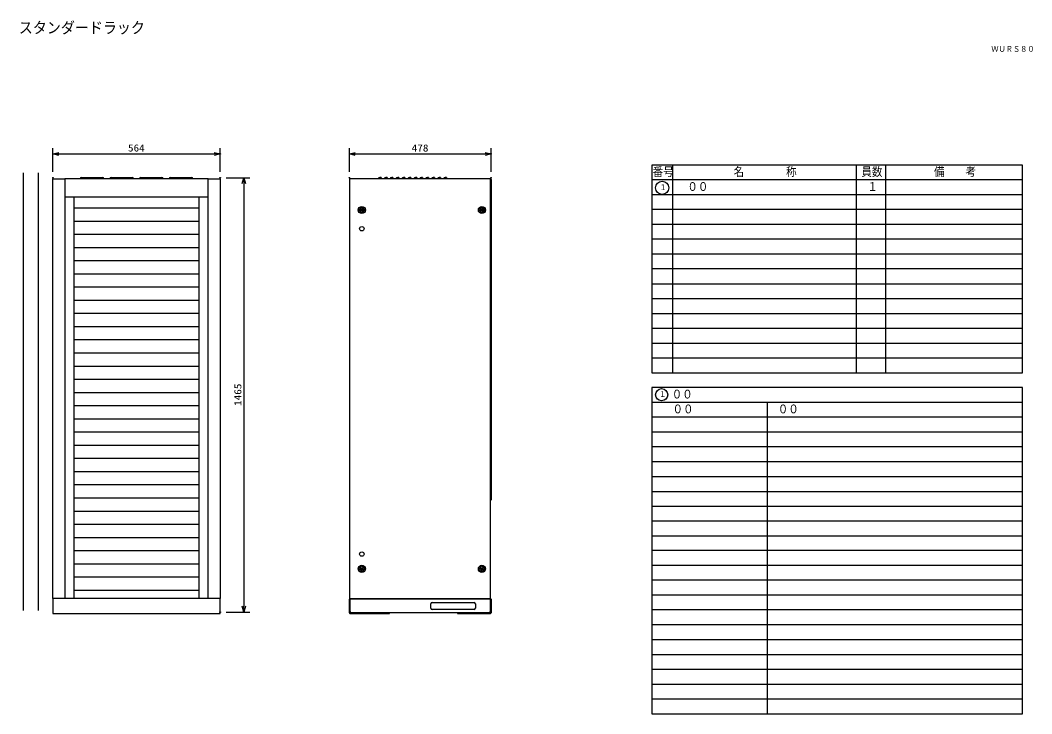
# Model space of a CAD drawing. Units: millimetres, scale not verified. Extents: x -170 to 171, y -116 to 117.
import ezdxf
from ezdxf.enums import TextEntityAlignment as Align

# ---------------------------------------------------------------- set-up
doc = ezdxf.new("R2010")
doc.units = ezdxf.units.MM
doc.header["$LTSCALE"] = 0.405748
doc.header["$PDMODE"] = 32
doc.header["$PDSIZE"] = 0.203
for name, color, linetype in [('0-0_MOJI1', 2, 'Continuous'), ('0-1_GAIKEI', 1, 'Continuous'), ('0-2_HOJO', 7, 'Continuous'), ('0-3_WAKU', 1, 'Continuous'), ('0-4_TOUROKU', 1, 'Continuous')]:
    doc.layers.add(name, color=color, linetype=linetype)
doc.styles.add('ＭＳ ゴシック', font='')
doc.styles.get('ＭＳ ゴシック').set_extended_font_data('MS Gothic')

# ---------------------------------------------------------------- blocks, each defined once
blk = doc.blocks.new('_OPEN30')
at = {"layer": '0-3_WAKU', "color": 7}
blk.add_line((0, 0), (-1, 0), dxfattribs=at)
blk.add_lwpolyline([(-1, 0.2679), (0, 0), (-1, -0.2679)], dxfattribs=at)

msp = doc.modelspace()

# ---------------------------------------------------------------- linework, layer by layer
at = {"layer": '0-0_MOJI1'}
for centre, radius in [((46.1171, 60.85), 2.2), ((45.9398, -8.9179), 2.05)]:
    msp.add_circle(centre, radius, dxfattribs=at)
at = {"layer": '0-1_GAIKEI', "color": 4}
for p, q in [((-159.3829, 63.8543), (-155.3829, 63.8543)), ((-159.3829, -77.6456), (-159.3829, 63.8543)), ((-107.0329, 63.8543), (-155.3329, 63.8543)), ((-106.9829, 63.8543), (-102.9829, 63.8543)), ((-102.9829, 63.8543), (-102.9829, -77.6456)), ((-11.7829, 63.8543), (-59.3829, 63.8543)), ((-59.3829, 63.8543), (-59.3829, -77.6456)), ((-11.7829, -77.6456), (-11.7829, 63.8543)), ((-11.7829, 63.7543), (-11.6829, 63.7543)), ((-11.6829, 63.6543), (-11.7829, 63.6543)), ((-11.5829, 63.6543), (-11.5829, -44.3456)), ((-11.7829, -44.3456), (-11.6829, -44.3456)), ((-11.6829, -44.4456), (-11.7829, -44.4456)), ((-159.3829, -77.6456), (-159.3829, -78.0456)), ((-102.9829, -77.6456), (-159.3829, -77.6456)), ((-159.3829, -78.0456), (-159.3829, -82.2456)), ((-102.9829, -82.2456), (-102.9829, -78.0456)), ((-59.3829, -77.6456), (-57.8429, -77.6456)), ((-59.3829, -82.4456), (-59.3829, -77.8456)), ((-59.1829, -77.6456), (-11.7829, -77.6456)), ((-59.1829, -77.8456), (-59.1829, -81.8456)), ((-11.7829, -77.8456), (-59.1829, -77.8456)), ((-58.0429, -77.6456), (-11.9829, -77.6456)), ((-11.7829, -81.8456), (-11.7829, -77.8456)), ((-11.5829, -77.8456), (-11.5829, -82.4456)), ((-59.1829, -81.8456), (-59.1829, -82.4456)), ((-11.7829, -82.4456), (-11.7829, -81.8456)), ((-159.3829, -82.2456), (-159.3829, -82.6456)), ((-159.3829, -82.6456), (-102.9829, -82.6456)), ((-102.9829, -82.6456), (-102.9829, -82.2456)), ((-58.5829, -82.4456), (-59.1829, -82.4456)), ((-59.1829, -82.6456), (-45.8829, -82.6456)), ((-45.8829, -82.4456), (-58.5829, -82.4456)), ((-45.8829, -82.6456), (-45.8829, -82.4456)), ((-22.8829, -82.4456), (-45.8829, -82.4456)), ((-22.8829, -82.4456), (-22.8829, -82.6456)), ((-12.3829, -82.4456), (-22.8829, -82.4456)), ((-22.8829, -82.6456), (-11.7829, -82.6456)), ((-11.7829, -82.4456), (-12.3829, -82.4456))]:
    msp.add_line(p, q, dxfattribs=at)
at = {"layer": '0-1_GAIKEI', "color": 7}
for p, q in [((-155.3829, 63.8543), (-155.3829, -77.6456)), ((-155.3329, 63.8543), (-155.3329, 57.8543)), ((-106.9829, -77.6456), (-106.9829, 63.8543)), ((-152.2829, 57.8543), (-152.2829, -77.6456)), ((-110.0829, -77.6456), (-110.0829, 57.8543)), ((-110.0829, 53.9893), (-152.2829, 53.9893)), ((-110.0829, -74.9157), (-152.2829, -74.9157)), ((-155.3829, -77.6456), (-159.3829, -77.6456)), ((-153.8429, -77.6456), (-159.2829, -77.6456)), ((-104.4429, -77.6456), (-109.6829, -77.6456)), ((-103.0829, -77.6456), (-108.5229, -77.6456)), ((-102.9829, -77.6456), (-106.9829, -77.6456)), ((-102.9829, -78.0456), (-102.9829, -77.6456))]:
    msp.add_line(p, q, dxfattribs=at)
at = {"layer": '0-1_GAIKEI'}
for p, q in [((-149.6829, 64.3543), (-142.6829, 64.3543)), ((-139.6829, 64.3543), (-132.6829, 64.3543)), ((-129.6829, 64.3543), (-122.6829, 64.3543)), ((-119.6829, 64.3543), (-112.6829, 64.3543)), ((-48.6829, 64.3543), (-49.0909, 64.3543)), ((-48.6829, 64.3543), (-48.6829, 63.8543)), ((-46.6829, 64.3543), (-47.0909, 64.3543)), ((-46.6829, 64.3543), (-46.6829, 63.8543)), ((-44.6829, 64.3543), (-45.0909, 64.3543)), ((-44.6829, 64.3543), (-44.6829, 63.8543)), ((-42.6829, 64.3543), (-43.0909, 64.3543)), ((-42.6829, 64.3543), (-42.6829, 63.8543)), ((-40.6829, 64.3543), (-41.0909, 64.3543)), ((-40.6829, 64.3543), (-40.6829, 63.8543)), ((-38.6829, 64.3543), (-39.0909, 64.3543)), ((-38.6829, 64.3543), (-38.6829, 63.8543)), ((-36.6829, 64.3543), (-37.0909, 64.3543)), ((-36.6829, 64.3543), (-36.6829, 63.8543)), ((-34.6829, 64.3543), (-35.0909, 64.3543)), ((-34.6829, 64.3543), (-34.6829, 63.8543)), ((-32.6829, 64.3543), (-33.0909, 64.3543)), ((-32.6829, 64.3543), (-32.6829, 63.8543)), ((-30.6829, 64.3543), (-31.0909, 64.3543)), ((-30.6829, 64.3543), (-30.6829, 63.8543)), ((-28.6829, 64.3543), (-29.0909, 64.3543)), ((-28.6829, 64.3543), (-28.6829, 63.8543)), ((-26.6829, 64.3543), (-27.0909, 64.3543)), ((-26.6829, 64.3543), (-26.6829, 63.8543)), ((-55.4279, 53.3993), (-55.2779, 53.3993)), ((-55.4279, 53.3993), (-55.4279, 53.3093)), ((-55.4279, 53.3093), (-55.2779, 53.3093)), ((-55.2279, 53.5993), (-55.2279, 53.4493)), ((-55.2279, 53.2593), (-55.2279, 53.1093)), ((-55.2279, 53.1093), (-55.1379, 53.1093)), ((-55.1379, 53.2593), (-55.1379, 53.1093)), ((-55.0879, 53.3993), (-54.9379, 53.3993)), ((-55.0879, 53.3093), (-54.9379, 53.3093)), ((-54.9379, 53.3993), (-54.9379, 53.3093)), ((-14.9279, 53.3993), (-14.9279, 53.3093)), ((-14.9279, 53.3993), (-14.7779, 53.3993)), ((-14.9279, 53.3093), (-14.7779, 53.3093)), ((-14.7279, 53.5993), (-14.7279, 53.4493)), ((-14.7279, 53.5993), (-14.6379, 53.5993)), ((-14.7279, 53.2593), (-14.7279, 53.1093)), ((-14.7279, 53.1093), (-14.6379, 53.1093)), ((-14.6379, 53.5993), (-14.6379, 53.4493)), ((-14.6379, 53.2593), (-14.6379, 53.1093)), ((-14.5879, 53.3993), (-14.4379, 53.3993)), ((-14.5879, 53.3093), (-14.4379, 53.3093)), ((-14.4379, 53.3993), (-14.4379, 53.3093)), ((-55.4279, -67.6006), (-55.4279, -67.6906)), ((-55.4279, -67.6006), (-55.2779, -67.6006)), ((-55.4279, -67.6906), (-55.2779, -67.6906)), ((-55.2279, -67.4006), (-55.2279, -67.5506)), ((-55.2279, -67.4006), (-55.1379, -67.4006)), ((-55.2279, -67.7406), (-55.2279, -67.8906)), ((-55.2279, -67.8906), (-55.1379, -67.8906)), ((-55.1379, -67.4006), (-55.1379, -67.5506)), ((-55.1379, -67.7406), (-55.1379, -67.8906)), ((-55.0879, -67.6006), (-54.9379, -67.6006)), ((-55.0879, -67.6906), (-54.9379, -67.6906)), ((-54.9379, -67.6006), (-54.9379, -67.6906)), ((-14.9279, -67.6006), (-14.7779, -67.6006)), ((-14.9279, -67.6006), (-14.9279, -67.6906)), ((-14.9279, -67.6906), (-14.7779, -67.6906)), ((-14.7279, -67.4006), (-14.7279, -67.5506)), ((-14.7279, -67.7406), (-14.7279, -67.8906)), ((-14.7279, -67.8906), (-14.6379, -67.8906)), ((-14.6379, -67.7406), (-14.6379, -67.8906)), ((-14.5879, -67.6006), (-14.4379, -67.6006)), ((-14.5879, -67.6906), (-14.4379, -67.6906)), ((-14.4379, -67.6006), (-14.4379, -67.6906)), ((-31.8829, -80.8956), (-31.8829, -79.3956)), ((-31.4329, -78.9456), (-17.3329, -78.9456)), ((-17.3329, -81.3456), (-31.4329, -81.3456)), ((-16.8829, -79.3956), (-16.8829, -80.8956))]:
    msp.add_line(p, q, dxfattribs=at)
at = {"layer": '0-1_GAIKEI', "color": 7}
for points in [[(-155.3329, 57.8543), (-107.0329, 57.8543), (-107.0329, 63.8543)], [(-109.6829, -77.6456), (-131.1829, -77.6456), (-157.9229, -77.6456)]]:
    msp.add_lwpolyline(points, dxfattribs=at)
at = {"layer": '0-1_GAIKEI'}
for points in [[(-55.2279, 53.5993), (-55.1379, 53.5993), (-55.1379, 53.4493)], [(-14.7279, -67.4006), (-14.6379, -67.4006), (-14.6379, -67.5506)]]:
    msp.add_lwpolyline(points, dxfattribs=at)
for centre, radius in [((-55.1829, 53.3543), 1.2), ((-55.1829, 53.3543), 0.9), ((-55.1829, 53.3543), 0.515), ((-14.6829, 53.3543), 1.2), ((-14.6829, 53.3543), 0.9), ((-14.6829, 53.3543), 0.515), ((-55.1829, 47.0543), 0.75), ((-55.1829, -62.6456), 0.75), ((-55.1829, -67.6456), 1.2), ((-55.1829, -67.6456), 0.9), ((-55.1829, -67.6456), 0.515), ((-14.6829, -67.6456), 1.2), ((-14.6829, -67.6456), 0.9), ((-14.6829, -67.6456), 0.515)]:
    msp.add_circle(centre, radius, dxfattribs=at)
for centre, radius, start, end in [((-149.6829, 63.8543), 0.5, 90, 180), ((-142.6829, 63.8543), 0.5, 0, 90), ((-139.6829, 63.8543), 0.5, 90, 180), ((-132.6829, 63.8543), 0.5, 0, 90), ((-129.6829, 63.8543), 0.5, 90, 180), ((-122.6829, 63.8543), 0.5, 0, 90), ((-119.6829, 63.8543), 0.5, 90, 180), ((-112.6829, 63.8543), 0.5, 0, 90), ((-49.0829, 63.7543), 0.6, 90, 170.40593), ((-47.0829, 63.7543), 0.6, 90, 170.40593), ((-45.0829, 63.7543), 0.6, 90, 170.40593), ((-43.0829, 63.7543), 0.6, 90, 170.40593), ((-41.0829, 63.7543), 0.6, 90, 170.40593), ((-39.0829, 63.7543), 0.6, 90, 170.40593), ((-37.0829, 63.7543), 0.6, 90, 170.40593), ((-35.0829, 63.7543), 0.6, 90, 170.40593), ((-33.0829, 63.7543), 0.6, 90, 170.40593), ((-31.0829, 63.7543), 0.6, 90, 170.40593), ((-29.0829, 63.7543), 0.6, 90, 170.40593), ((-27.0829, 63.7543), 0.6, 90, 170.40593), ((-55.2779, 53.4493), 0.05, 270, 0), ((-55.2779, 53.2593), 0.05, 0, 90), ((-55.0879, 53.4493), 0.05, 180, 270), ((-55.0879, 53.2593), 0.05, 90, 180), ((-14.7779, 53.4493), 0.05, 270, 0), ((-14.7779, 53.2593), 0.05, 0, 90), ((-14.5879, 53.4493), 0.05, 180, 270), ((-14.5879, 53.2593), 0.05, 90, 180), ((-55.2779, -67.5506), 0.05, 270, 0), ((-55.2779, -67.7406), 0.05, 0, 90), ((-55.0879, -67.5506), 0.05, 180, 270), ((-55.0879, -67.7406), 0.05, 90, 180), ((-14.7779, -67.5506), 0.05, 270, 0), ((-14.7779, -67.7406), 0.05, 0, 90), ((-14.5879, -67.5506), 0.05, 180, 270), ((-14.5879, -67.7406), 0.05, 90, 180), ((-31.4329, -79.3956), 0.45, 90, 180), ((-31.4329, -80.8956), 0.45, 180, 270), ((-17.3329, -79.3956), 0.45, 0, 90), ((-17.3329, -80.8956), 0.45, 270, 0)]:
    msp.add_arc(centre, radius, start, end, dxfattribs=at)
at = {"layer": '0-1_GAIKEI', "color": 4}
for centre, radius, start, end in [((-11.6829, 63.6543), 0.1, 0, 90), ((-11.6829, -44.3456), 0.1, 270, 0), ((-59.1829, -77.8456), 0.2, 90, 180), ((-11.7829, -77.8456), 0.2, 0, 90), ((-58.5829, -81.8456), 0.6, 180, 270), ((-12.3829, -81.8456), 0.6, 270, 0), ((-59.1829, -82.4456), 0.2, 180, 270), ((-11.7829, -82.4456), 0.2, 270, 0)]:
    msp.add_arc(centre, radius, start, end, dxfattribs=at)
at = {"layer": '0-2_HOJO', "color": 3}
for p, q in [((-159.3829, 66.2544), (-159.3829, 74.2544)), ((-157.3829, 72.2544), (-104.9829, 72.2544)), ((-102.9829, 66.2544), (-102.9829, 74.2544)), ((-59.3829, 66.2544), (-59.3829, 74.2544)), ((-57.3829, 72.2544), (-13.5829, 72.2544)), ((-11.5829, 66.2544), (-11.5829, 74.2544)), ((-100.9829, 64.2544), (-92.9829, 64.2544)), ((-94.9829, 62.2544), (-94.9829, -80.2456)), ((-100.9829, -82.2456), (-92.9829, -82.2456))]:
    msp.add_line(p, q, dxfattribs=at)
at = {"layer": '0-2_HOJO'}
for p, q in [((-169.3829, 65.8543), (-169.3829, -81.6642)), ((-164.3829, 65.8543), (-164.3829, -81.6642)), ((-110.0829, 49.5443), (-152.2829, 49.5443)), ((-110.0829, 45.0993), (-152.2829, 45.0993)), ((-110.0829, 40.6543), (-152.2829, 40.6543)), ((-110.0829, 36.2093), (-152.2829, 36.2093)), ((-110.0829, 31.7643), (-152.2829, 31.7643)), ((-110.0829, 27.3193), (-152.2829, 27.3193)), ((-110.0829, 22.8743), (-152.2829, 22.8743)), ((-110.0829, 18.4293), (-152.2829, 18.4293)), ((-110.0829, 13.9843), (-152.2829, 13.9843)), ((-110.0829, 9.5393), (-152.2829, 9.5393)), ((-110.0829, 5.0943), (-152.2829, 5.0943)), ((-110.0829, 0.6493), (-152.2829, 0.6493)), ((-110.0829, -3.7957), (-152.2829, -3.7957)), ((-110.0829, -8.2407), (-152.2829, -8.2407)), ((-110.0829, -12.6857), (-152.2829, -12.6857)), ((-110.0829, -17.1307), (-152.2829, -17.1307)), ((-110.0829, -21.5757), (-152.2829, -21.5757)), ((-110.0829, -26.0207), (-152.2829, -26.0207)), ((-110.0829, -30.4657), (-152.2829, -30.4657)), ((-110.0829, -34.9107), (-152.2829, -34.9107)), ((-110.0829, -39.3557), (-152.2829, -39.3557)), ((-110.0829, -43.8007), (-152.2829, -43.8007)), ((-110.0829, -48.2457), (-152.2829, -48.2457)), ((-110.0829, -52.6907), (-152.2829, -52.6907)), ((-110.0829, -57.1357), (-152.2829, -57.1357)), ((-110.0829, -61.5807), (-152.2829, -61.5807)), ((-110.0829, -66.0257), (-152.2829, -66.0257)), ((-110.0829, -70.4707), (-152.2829, -70.4707))]:
    msp.add_line(p, q, dxfattribs=at)
at = {"layer": '0-3_WAKU', "color": 4}
for p, q in [((42.6171, 68.5), (42.6171, -1.5)), ((167.6171, 68.5), (42.6171, 68.5)), ((49.6171, 68.5), (49.6171, -1.5)), ((111.6171, -1.5), (111.6171, 68.5)), ((121.6171, -1.5), (121.6171, 68.5)), ((167.6171, -1.5), (167.6171, 68.5)), ((167.6171, 63.5), (42.6171, 63.5)), ((42.6171, -1.5), (167.6171, -1.5)), ((167.6171, -6.5), (42.6171, -6.5)), ((42.6171, -6.5), (42.6171, -116.5)), ((167.6171, -116.5), (167.6171, -6.5)), ((81.6171, -116.5), (81.6171, -11.5)), ((42.6171, -116.5), (167.6171, -116.5))]:
    msp.add_line(p, q, dxfattribs=at)
at = {"layer": '0-3_WAKU'}
for p, q in [((167.6171, 58.5), (42.6171, 58.5)), ((167.6171, 53.5), (42.6171, 53.5)), ((167.6171, 48.5), (42.6171, 48.5)), ((167.6171, 43.5), (42.6171, 43.5)), ((167.6171, 38.5), (42.6171, 38.5)), ((167.6171, 33.5), (42.6171, 33.5)), ((42.6171, 28.5), (167.6171, 28.5)), ((42.6171, 23.5), (167.6171, 23.5)), ((42.6171, 18.5), (167.6171, 18.5)), ((42.6171, 13.5), (167.6171, 13.5)), ((42.6171, 8.5), (167.6171, 8.5)), ((42.6171, 3.5), (167.6171, 3.5)), ((167.6171, -11.5), (42.6171, -11.5)), ((167.6171, -16.5), (42.6171, -16.5)), ((167.6171, -21.5), (42.6171, -21.5)), ((167.6171, -26.5), (42.6171, -26.5)), ((167.6171, -31.5), (42.6171, -31.5)), ((42.6171, -36.5), (167.6171, -36.5)), ((42.6171, -41.5), (167.6171, -41.5)), ((42.6171, -46.5), (167.6171, -46.5)), ((42.6171, -51.5), (167.6171, -51.5)), ((42.6171, -56.5), (167.6171, -56.5)), ((167.6171, -61.5), (42.6171, -61.5)), ((167.6171, -66.5), (42.6171, -66.5)), ((167.6171, -71.5), (42.6171, -71.5)), ((167.6171, -76.5), (42.6171, -76.5)), ((167.6171, -81.5), (42.6171, -81.5)), ((167.6171, -86.5), (42.6171, -86.5)), ((42.6171, -91.5), (167.6171, -91.5)), ((42.6171, -96.5), (167.6171, -96.5)), ((42.6171, -101.5), (167.6171, -101.5)), ((42.6171, -106.5), (167.6171, -106.5)), ((42.6171, -111.5), (167.6171, -111.5))]:
    msp.add_line(p, q, dxfattribs=at)
at = {"layer": '0-3_WAKU', "color": 7}
for p in [(-102.9829, 72.2544), (-11.5829, 72.2544), (-159.3829, 64.2544), (-102.9829, 64.2544), (-102.9829, 64.2544), (-59.3829, 64.2544), (-11.5829, 64.2544), (-102.9829, -82.2456), (-94.9829, -82.2456)]:
    msp.add_point(p, dxfattribs=at)

# ---------------------------------------------------------------- block references
at = {"layer": '0-2_HOJO', "xscale": 2, "yscale": 2}
for p, rotation in [((-159.3829, 72.2544), 180), ((-59.3829, 72.2544), 180), ((-94.9829, 64.2544), 90), ((-94.9829, -82.2456), 270)]:
    msp.add_blockref('_OPEN30', p, dxfattribs=dict(at, rotation=rotation))
for p in [(-102.9829, 72.2544), (-11.5829, 72.2544)]:
    msp.add_blockref('_OPEN30', p, dxfattribs=at)

# ---------------------------------------------------------------- texts
at = {"layer": '0-0_MOJI1', "style": 'ＭＳ ゴシック', "width": 0.9}
for s, height, p in [('スタンダードラック', 3.849, (-170.8837, 111.7598)), ('番号', 2.885, (42.9171, 63.9449)), ('名\u3000\u3000\u3000\u3000称', 2.885, (70.2171, 63.9449)), ('員数', 2.885, (113.3171, 63.9449)), ('備\u3000\u3000考', 2.885, (137.8171, 63.9449)), ('１', 1.925, (45.2504, 59.4799)), ('００', 2.885, (54.6171, 58.9449)), ('１', 2.885, (115.3171, 58.9449)), ('１', 1.925, (45.0731, -10.288)), ('００', 2.885, (49.3408, -11.0551)), ('００', 2.885, (49.6167, -16.0551)), ('００', 2.885, (85.1169, -16.0551))]:
    msp.add_text(s, height=height, dxfattribs=at).set_placement(p, align=Align.BOTTOM_LEFT)
at = {"layer": '0-2_HOJO', "color": 3, "style": 'ＭＳ ゴシック', "width": 1.15}
for s, p in [('564', (-134.07, 72.364)), ('478', (-38.37, 72.3639))]:
    msp.add_text(s, height=2.407, dxfattribs=at).set_placement(p, align=Align.BOTTOM_LEFT)
msp.add_text('1465', height=2.407, rotation=90, dxfattribs=at).set_placement((-95.0925, -12.7029), align=Align.BOTTOM_LEFT)
at = {"layer": '0-4_TOUROKU', "style": 'ＭＳ ゴシック', "width": 0.9}
msp.add_text('ＷＵＲＳ８０', height=1.925, dxfattribs=at).set_placement((157.1504, 106.1299), align=Align.BOTTOM_LEFT)

doc.saveas('drawing.dxf')
